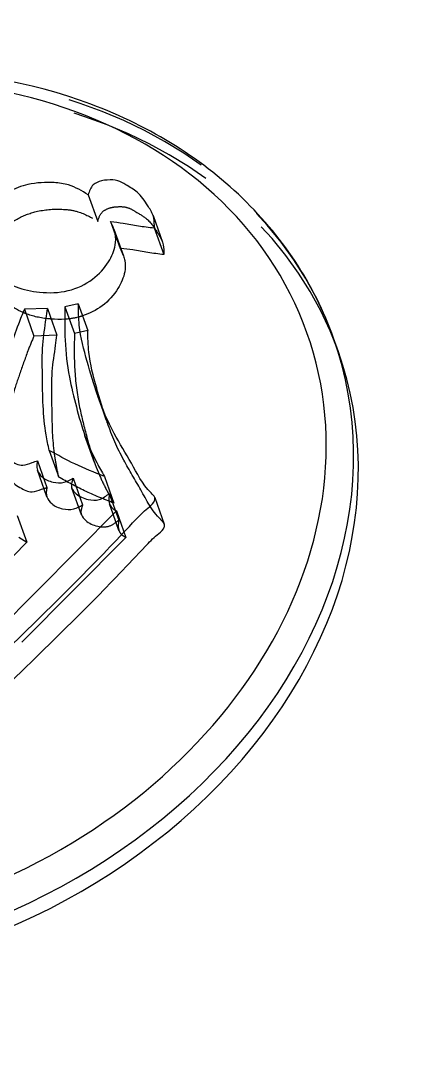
# Model space of a CAD drawing. Header units: millimetres. Extents: x -14.9 to 36.3, y -12.2 to 31.8.
# Drawn here: x 19.16 to 36.28, y -12.19 to 31.83 of the extents above; entities that cross this region are included whole.
import ezdxf

# ---------------------------------------------------------------- set-up
doc = ezdxf.new("R2010")
doc.units = ezdxf.units.MM
doc.linetypes.add('HIDDEN', pattern=[9.525, 6.35, -3.175])
doc.layers.get('0').update_dxf_attribs({"color": 253, "lineweight": 70, "true_color": 0x8faf8f})
doc.layers.add('Hidden', color=38, linetype='Continuous', lineweight=70, true_color=0x482605)

msp = doc.modelspace()

# ---------------------------------------------------------------- linework, layer by layer
at = {"color": 38, "lineweight": -3, "true_color": 0x482605}
for p, q in [((24.861, 23.446), (25.27, 22.297)), ((24.917, 22.912), (25.326, 21.763)), ((23.178, 22.852), (23.587, 21.703)), ((20.317, 19.446), (19.328, 19.412)), ((20.317, 19.446), (20.726, 18.297)), ((21.648, 19.65), (21.073, 19.52)), ((21.648, 19.65), (22.057, 18.501)), ((32.834, 17.59), (32.629, 18.164)), ((22.344, 12.826), (21.935, 13.974)), ((20.3, 11.344), (19.891, 12.493)), ((21.78, 10.581), (21.372, 11.73)), ((23.145, 10.611), (22.987, 11.055)), ((24.936, 11.326), (25.345, 10.177)), ((23.288, 10.755), (15.018, 2.425)), ((19.018, 10.544), (19.427, 9.395)), ((19.427, 9.395), (18.256, 8.216))]:
    msp.add_line(p, q, dxfattribs=at)
at = {"color": 38, "lineweight": -3, "true_color": 0x482605, "extrusion": (1.86161e-17, -5.22965e-17, -1)}
msp.add_ellipse((10.286, 10.858), major_axis=(21.197, 7.546), ratio=0.792624, dxfattribs=at)
at = {"color": 38, "lineweight": -3, "true_color": 0x482605}
for centre in [(10.49, 10.284), (10.695, 9.709)]:
    msp.add_ellipse(centre, major_axis=(-22.139, -7.881), ratio=0.792624, start_param=0.000003, end_param=3.141596, dxfattribs=at)
for points, knots in [([(32.629, 18.164), (31.799, 20.498), (30.405, 22.601), (26.654, 26.114), (24.332, 27.487), (19.045, 29.325), (16.124, 29.763), (10.065, 29.625), (6.985, 29.043), (1.211, 26.957), (-1.441, 25.506), (-4.669, 23.004), (-5.52, 22.252), (-6.307, 21.459)], [0, 0, 0, 0, 0.00914956, 0.00914956, 0.01833469, 0.01833469, 0.02762704, 0.02762704, 0.03699685, 0.03699685, 0.04604102, 0.04604102, 0.0495729, 0.0495729, 0.0495729, 0.0495729]), ([(22.072, 24.334), (21.804, 24.499), (21.372, 24.765), (20.458, 24.896), (19.567, 24.836), (18.585, 24.498), (17.85, 23.869), (17.37, 23.052), (17.333, 22.379), (17.433, 22.03), (17.46, 21.955)], [0, 0, 0, 0, 0.0647533, 0.1047386, 0.1735028, 0.2260226, 0.2867411, 0.3476864, 0.4114767, 0.4296172, 0.4296172, 0.4296172, 0.4296172]), ([(24.861, 23.446), (24.809, 23.592), (24.59, 23.941), (24.267, 24.441), (23.744, 24.726), (23.355, 24.972), (22.962, 24.981), (22.6, 24.938), (22.202, 24.759), (22.119, 24.49), (22.072, 24.334)], [0.1355832, 0.1355832, 0.1355832, 0.1355832, 0.2547715, 0.4409172, 0.5774835, 0.6658163, 0.7601906, 0.8125314, 0.8914316, 1, 1, 1, 1]), ([(24.917, 22.912), (24.92, 23.056), (24.924, 23.241), (24.874, 23.41), (24.861, 23.446)], [0, 0, 0, 0, 0.1062326, 0.1355832, 0.1355832, 0.1355832, 0.1355832]), ([(23.037, 23.179), (23.218, 23.161), (23.623, 23.12), (24.235, 22.992), (24.687, 22.939), (24.917, 22.912)], [0, 0, 0, 0, 0.285865, 0.636544, 1, 1, 1, 1]), ([(17.46, 21.955), (17.519, 21.788), (17.721, 21.399), (18.154, 20.804), (18.952, 20.322), (20.012, 20.103), (21.19, 20.122), (22.296, 20.64), (22.963, 21.391), (23.259, 22.088), (23.264, 22.57), (23.201, 22.787), (23.178, 22.852)], [0.4296172, 0.4296172, 0.4296172, 0.4296172, 0.4696142, 0.5276126, 0.5925941, 0.6593905, 0.7349333, 0.8042456, 0.8686891, 0.9219246, 0.9576254, 0.973273, 0.973273, 0.973273, 0.973273]), ([(25.326, 21.763), (25.096, 21.79), (24.644, 21.843), (24.041, 21.97), (23.645, 22.01), (23.472, 22.028)], [-1, -1, -1, -1, -0.6365437, -0.2858652, -0.0139969, -0.0139969, -0.0139969, -0.0139969]), ([(25.27, 22.297), (25.283, 22.261), (25.333, 22.092), (25.329, 21.908), (25.326, 21.763)], [-0.1355832, -0.1355832, -0.1355832, -0.1355832, -0.1062326, 0, 0, 0, 0]), ([(23.587, 21.703), (23.61, 21.638), (23.673, 21.421), (23.668, 20.939), (23.372, 20.242), (22.751, 19.543), (22.134, 19.226), (21.833, 19.128)], [-0.9732574, -0.9732574, -0.9732574, -0.9732574, -0.9576254, -0.9219246, -0.8686891, -0.8042456, -0.7479441, -0.7479441, -0.7479441, -0.7479441]), ([(19.27, 19.272), (19.012, 19.385), (18.541, 19.685), (18.13, 20.25), (17.928, 20.639), (17.869, 20.806)], [-0.5844237, -0.5844237, -0.5844237, -0.5844237, -0.5276126, -0.4696142, -0.4296172, -0.4296172, -0.4296172, -0.4296172]), ([(19.328, 19.412), (19.239, 19.198), (19.015, 18.654), (18.726, 17.795), (18.394, 16.863), (18.22, 16.005), (18.128, 15.271), (18.054, 14.831), (18.022, 14.641)], [-1, -1, -1, -1, -0.863465, -0.653242, -0.458975, -0.274951, -0.118451, 0, 0, 0, 0]), ([(20.395, 13.348), (20.349, 13.569), (20.217, 14.196), (20.113, 15.29), (20.11, 16.588), (20.075, 17.834), (20.235, 18.781), (20.299, 19.301), (20.317, 19.446)], [-1, -1, -1, -1, -0.88746, -0.680939, -0.457548, -0.251801, -0.070322, 0, 0, 0, 0]), ([(21.073, 19.52), (21.065, 19.039), (21.047, 18.019), (21.219, 16.58), (21.557, 15.224), (21.79, 14.384), (21.935, 13.975)], [-1, -1, -1, -1, -0.8126845, -0.6032725, -0.4295145, -0.2566668, -0.2566668, -0.2566668, -0.2566668]), ([(22.489, 15.677), (22.485, 15.69), (22.311, 16.18), (22.019, 17.188), (21.667, 18.488), (21.653, 19.339), (21.648, 19.65)], [-0.2024617, -0.2024617, -0.2024617, -0.2024617, -0.2004167, -0.1246266, -0.0455363, 0, 0, 0, 0]), ([(22.655, 15.272), (22.58, 15.52), (22.363, 16.279), (22.076, 17.34), (22.062, 18.19), (22.057, 18.501)], [-0.163416, -0.163416, -0.163416, -0.163416, -0.1246266, -0.0455363, 0, 0, 0, 0]), ([(20.621, 13.223), (20.583, 13.516), (20.522, 14.264), (20.519, 15.439), (20.484, 16.685), (20.644, 17.633), (20.708, 18.152), (20.726, 18.297)], [-0.827428, -0.827428, -0.827428, -0.827428, -0.6809391, -0.4575475, -0.2518014, -0.0703218, 0, 0, 0, 0]), ([(24.936, 11.326), (24.911, 11.396), (24.417, 11.853), (23.969, 12.781), (23.11, 14.145), (22.684, 15.13), (22.489, 15.677)], [-0.4502456, -0.4502456, -0.4502456, -0.4502456, -0.4386342, -0.362927, -0.2894813, -0.2024617, -0.2024617, -0.2024617, -0.2024617]), ([(21.935, 13.975), (21.945, 13.946), (22.088, 13.551), (22.352, 12.961), (22.657, 12.425), (22.768, 12.229)], [-0.2566668, -0.2566668, -0.2566668, -0.2566668, -0.2443135, -0.0894922, 0, 0, 0, 0]), ([(18.341, 13.262), (18.365, 13.195), (18.465, 13.045), (18.787, 12.878), (19.179, 12.634), (19.605, 12.813), (19.813, 12.874), (19.89, 12.897)], [-0.7880609, -0.7880609, -0.7880609, -0.7880609, -0.6791959, -0.5252558, -0.2686992, -0.0987799, 0, 0, 0, 0]), ([(22.768, 12.229), (22.339, 12.399), (21.513, 12.726), (20.758, 13.146), (20.395, 13.348)], [-1, -1, -1, -1, -0.481245, 0, 0, 0, 0]), ([(19.89, 12.897), (19.872, 12.803), (19.846, 12.664), (19.876, 12.533), (19.891, 12.492)], [-1, -1, -1, -1, -0.8603079, -0.7936882, -0.7936882, -0.7936882, -0.7936882]), ([(22.344, 12.826), (22.354, 12.797), (22.416, 12.626), (22.483, 12.457), (22.543, 12.319)], [-0.25666679, -0.25666679, -0.25666679, -0.25666679, -0.24431353, -0.18428438, -0.18428438, -0.18428438, -0.18428438]), ([(19.891, 12.492), (19.929, 12.385), (20.102, 12.15), (20.515, 11.963), (21.027, 11.931), (21.299, 12.08), (21.425, 12.148)], [-0.7936882, -0.7936882, -0.7936882, -0.7936882, -0.6180181, -0.3739502, -0.1729177, 0, 0, 0, 0]), ([(18.75, 12.114), (18.774, 12.046), (18.874, 11.896), (19.196, 11.729), (19.588, 11.485), (19.969, 11.645), (20.136, 11.699), (20.17, 11.709)], [-0.7880609, -0.7880609, -0.7880609, -0.7880609, -0.6791959, -0.5252558, -0.2686992, -0.0987799, -0.0554293, -0.0554293, -0.0554293, -0.0554293]), ([(21.425, 12.148), (21.383, 12.032), (21.331, 11.886), (21.363, 11.755), (21.372, 11.73)], [-1, -1, -1, -1, -0.8364464, -0.7962898, -0.7962898, -0.7962898, -0.7962898]), ([(21.372, 11.73), (21.405, 11.637), (21.596, 11.407), (22.001, 11.222), (22.573, 11.181), (22.844, 11.39), (22.982, 11.497)], [-0.7962898, -0.7962898, -0.7962898, -0.7962898, -0.6483391, -0.392736, -0.2012291, 0, 0, 0, 0]), ([(22.982, 11.497), (22.964, 11.385), (22.94, 11.235), (22.974, 11.09), (22.987, 11.055)], [-1, -1, -1, -1, -0.6172884, -0.4898573, -0.4898573, -0.4898573, -0.4898573]), ([(15.797, 1.918), (16.205, 2.355), (17.345, 3.573), (19.402, 5.592), (21.821, 7.94), (23.543, 9.761), (24.531, 10.8), (24.878, 11.056), (24.955, 11.241), (24.944, 11.305), (24.936, 11.326)], [-1, -1, -1, -1, -0.9248889, -0.7901979, -0.6407909, -0.505107, -0.4756768, -0.4604342, -0.4537461, -0.4502456, -0.4502456, -0.4502456, -0.4502456]), ([(20.3, 11.344), (20.338, 11.236), (20.511, 11.002), (20.924, 10.814), (21.372, 10.786), (21.594, 10.877), (21.664, 10.91)], [-0.7936882, -0.7936882, -0.7936882, -0.7936882, -0.6180181, -0.3739502, -0.1729177, -0.0775583, -0.0775583, -0.0775583, -0.0775583]), ([(22.987, 11.055), (23.011, 10.987), (23.087, 10.864), (23.222, 10.791), (23.288, 10.755)], [-0.4898573, -0.4898573, -0.4898573, -0.4898573, -0.2398184, 0, 0, 0, 0]), ([(21.78, 10.581), (21.814, 10.488), (22.005, 10.258), (22.314, 10.117), (22.565, 10.074), (22.607, 10.068)], [-0.7962898, -0.7962898, -0.7962898, -0.7962898, -0.6483391, -0.392736, -0.3419423, -0.3419423, -0.3419423, -0.3419423]), ([(16.206, 0.77), (16.614, 1.206), (17.754, 2.424), (19.811, 4.443), (22.23, 6.791), (23.951, 8.612), (24.94, 9.651), (25.287, 9.908), (25.364, 10.092), (25.353, 10.156), (25.345, 10.177)], [-1, -1, -1, -1, -0.9248889, -0.7901979, -0.6407909, -0.505107, -0.4756768, -0.4604342, -0.4537461, -0.4502456, -0.4502456, -0.4502456, -0.4502456])]:
    msp.add_open_spline(points, degree=3, knots=knots, dxfattribs=at)
for points in [[(23.178, 22.852), (23.138, 22.964), (23.087, 23.071), (23.037, 23.179)], [(21.066, 18.984), (20.868, 18.972), (20.671, 18.976), (20.478, 18.991)]]:
    msp.add_open_spline(points, degree=3, dxfattribs=at)
at = {"layer": 'Hidden', "linetype": 'HIDDEN', "lineweight": -3}
for p, q in [((22.072, 24.334), (22.481, 23.185)), ((23.037, 23.179), (23.446, 22.03)), ((23.472, 22.028), (23.446, 22.03)), ((19.328, 19.412), (19.737, 18.264)), ((21.073, 19.52), (21.482, 18.371)), ((22.057, 18.501), (21.482, 18.371)), ((20.726, 18.297), (19.737, 18.264)), ((22.898, 14.528), (22.489, 15.677)), ((20.395, 13.348), (20.804, 12.199)), ((19.89, 12.897), (20.299, 11.748)), ((21.425, 12.148), (21.834, 11)), ((22.768, 12.229), (23.177, 11.08)), ((22.982, 11.497), (23.391, 10.348)), ((23.396, 9.907), (23.145, 10.611)), ((23.288, 10.755), (23.697, 9.606)), ((23.697, 9.606), (15.427, 1.277)), ((19.094, 9.611), (19.427, 9.395))]:
    msp.add_line(p, q, dxfattribs=at)
for centre in [(10.695, 9.709), (10.49, 10.284)]:
    msp.add_ellipse(centre, major_axis=(-22.139, -7.881), ratio=0.792624, start_param=3.141596, end_param=6.283188, dxfattribs=at)
for points, knots in [([(22.481, 23.185), (22.528, 23.341), (22.611, 23.61), (23.009, 23.789), (23.371, 23.832), (23.764, 23.823), (24.153, 23.577), (24.676, 23.292), (24.999, 22.792), (25.218, 22.443), (25.27, 22.297)], [-1, -1, -1, -1, -0.8914316, -0.8125314, -0.7601906, -0.6658163, -0.5774835, -0.4409172, -0.2547715, -0.1355832, -0.1355832, -0.1355832, -0.1355832]), ([(17.869, 20.806), (17.842, 20.881), (17.742, 21.23), (17.779, 21.903), (18.259, 22.72), (18.994, 23.349), (19.976, 23.687), (20.867, 23.747), (21.781, 23.616), (22.213, 23.35), (22.481, 23.185)], [-0.4296172, -0.4296172, -0.4296172, -0.4296172, -0.4114767, -0.3476864, -0.2867411, -0.2260226, -0.1735028, -0.1047386, -0.0647533, 0, 0, 0, 0]), ([(20.478, 18.991), (20.449, 18.994), (20.063, 19.028), (19.652, 19.113), (19.307, 19.256), (19.27, 19.272)], [-0.66484649, -0.66484649, -0.66484649, -0.66484649, -0.65939051, -0.59259407, -0.58442371, -0.58442371, -0.58442371, -0.58442371]), ([(21.833, 19.128), (21.763, 19.105), (21.51, 19.032), (21.252, 18.996), (21.066, 18.984)], [-0.74794413, -0.74794413, -0.74794413, -0.74794413, -0.73493329, -0.70094057, -0.70094057, -0.70094057, -0.70094057]), ([(19.737, 18.264), (19.648, 18.049), (19.424, 17.505), (19.135, 16.646), (18.803, 15.714), (18.629, 14.856), (18.537, 14.122), (18.463, 13.682), (18.431, 13.492)], [-1, -1, -1, -1, -0.863465, -0.653242, -0.458975, -0.274951, -0.118451, 0, 0, 0, 0]), ([(21.482, 18.371), (21.474, 17.89), (21.456, 16.87), (21.628, 15.431), (21.966, 14.075), (22.199, 13.235), (22.344, 12.826)], [-1, -1, -1, -1, -0.8126845, -0.6032725, -0.4295145, -0.2566668, -0.2566668, -0.2566668, -0.2566668]), ([(22.898, 14.529), (22.893, 14.541), (22.806, 14.787), (22.727, 15.035), (22.655, 15.272)], [-0.20246174, -0.20246174, -0.20246174, -0.20246174, -0.20041666, -0.16341597, -0.16341597, -0.16341597, -0.16341597]), ([(25.345, 10.177), (25.32, 10.248), (24.825, 10.704), (24.378, 11.632), (23.519, 12.996), (23.093, 13.981), (22.898, 14.529)], [-0.4502456, -0.4502456, -0.4502456, -0.4502456, -0.4386342, -0.362927, -0.2894813, -0.2024617, -0.2024617, -0.2024617, -0.2024617]), ([(20.804, 12.199), (20.758, 12.42), (20.687, 12.759), (20.636, 13.103), (20.621, 13.223)], [-1, -1, -1, -1, -0.8874596, -0.827428, -0.827428, -0.827428, -0.827428]), ([(23.177, 11.08), (22.748, 11.25), (21.922, 11.578), (21.167, 11.997), (20.804, 12.199)], [-1, -1, -1, -1, -0.481245, 0, 0, 0, 0]), ([(22.543, 12.319), (22.636, 12.1), (22.835, 11.681), (23.066, 11.276), (23.177, 11.08)], [-0.1842844, -0.1842844, -0.1842844, -0.1842844, -0.0894922, 0, 0, 0, 0]), ([(20.299, 11.748), (20.281, 11.654), (20.255, 11.515), (20.285, 11.384), (20.3, 11.344)], [-1, -1, -1, -1, -0.8603079, -0.7936882, -0.7936882, -0.7936882, -0.7936882]), ([(21.834, 11), (21.792, 10.883), (21.74, 10.738), (21.771, 10.606), (21.78, 10.581)], [-1, -1, -1, -1, -0.8364464, -0.7962898, -0.7962898, -0.7962898, -0.7962898]), ([(22.607, 10.068), (22.724, 10.054), (23.017, 10.059), (23.253, 10.241), (23.391, 10.348)], [-0.3419423, -0.3419423, -0.3419423, -0.3419423, -0.2012291, 0, 0, 0, 0]), ([(23.391, 10.348), (23.373, 10.236), (23.349, 10.086), (23.383, 9.941), (23.396, 9.907)], [-1, -1, -1, -1, -0.6172884, -0.4898573, -0.4898573, -0.4898573, -0.4898573]), ([(23.396, 9.907), (23.42, 9.838), (23.496, 9.715), (23.631, 9.642), (23.697, 9.606)], [-0.4898573, -0.4898573, -0.4898573, -0.4898573, -0.2398184, 0, 0, 0, 0])]:
    msp.add_open_spline(points, degree=3, knots=knots, dxfattribs=at)
for points in [[(23.446, 22.03), (23.496, 21.922), (23.547, 21.815), (23.587, 21.703)], [(20.17, 11.709), (20.213, 11.723), (20.256, 11.735), (20.299, 11.748)], [(21.664, 10.91), (21.721, 10.938), (21.777, 10.969), (21.834, 11)]]:
    msp.add_open_spline(points, degree=3, dxfattribs=at)

doc.saveas('drawing.dxf')
